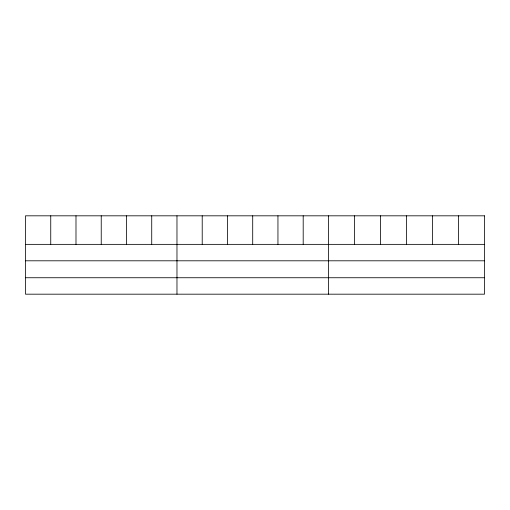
<?xml version="1.0" encoding="UTF-8"?>
<svg xmlns="http://www.w3.org/2000/svg" width="510" height="510" viewBox="0 0 510 510"><rect width="100%" height="100%" fill="white"/><g stroke="black" fill="none" stroke-linecap="round" stroke-linejoin="round"><path stroke-width="0.76" d="M25.5 244.36L484.5 244.36M25.5 260.801L484.5 260.801M25.5 277.74L484.5 277.74M458.49 215.819L458.49 244.36M432.48 215.819L432.48 244.36M406.47 215.819L406.47 244.36M380.46 215.819L380.46 244.36M354.45 215.819L354.45 244.36M328.44 215.819L328.44 294.181M303.195 215.819L303.195 244.36M277.95 215.819L277.95 244.36M252.705 215.819L252.705 244.36M227.46 215.819L227.46 244.36M202.215 215.819L202.215 244.36M176.97 215.819L176.97 294.181M151.725 215.819L151.725 244.36M126.48 215.819L126.48 244.36M101.235 215.819L101.235 244.36M75.99 215.819L75.99 244.36M50.745 215.819L50.745 244.36M484.5 215.819L25.5 215.819L25.5 294.181L484.5 294.181L484.5 215.819"/></g></svg>
